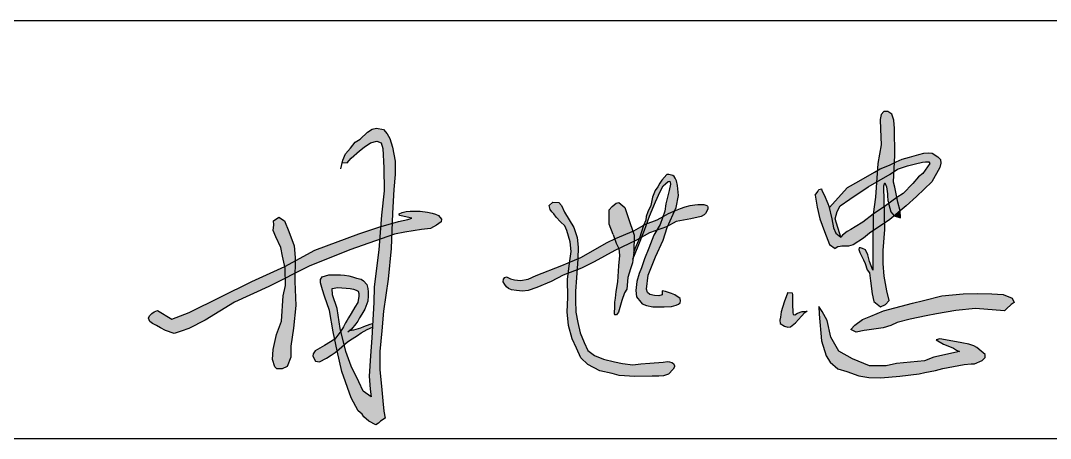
# Model space of a CAD drawing. Extents: x 9731685 to 18866768, y -962146 to 194094.
# Drawn here: x 9819025 to 9820628, y 7894 to 8544 of the extents above; entities that cross this region are included whole.
import ezdxf

# ---------------------------------------------------------------- set-up
doc = ezdxf.new("R2010")
doc.units = 0
doc.header["$LTSCALE"] = 1000
doc.layers.get('0').update_dxf_attribs({"linetype": 'CONTINUOUS'})
doc.layers.add('HATCH', color=254, linetype='CONTINUOUS')

msp = doc.modelspace()

# ---------------------------------------------------------------- hatches: boundary and pattern name
at = {"layer": 'HATCH'}
for points in [[(9820384.9, 8375.8), (9820383.9, 8388.8), (9820380.7, 8397.9), (9820374.4, 8402.1), (9820368.4, 8402.1), (9820364.2, 8397.5), (9820362.5, 8389.8), (9820363.2, 8374.7), (9820363.9, 8350.6), (9820359, 8321.5), (9820358.1, 8310.4), (9820362.8, 8313.1), (9820377.2, 8318.9), (9820385, 8322.7), (9820385.6, 8334.4)], [(9819605.7, 8280.9), (9819607.8, 8304.4), (9819607.6, 8325), (9819603.6, 8346.9), (9819599.3, 8360.5), (9819595.3, 8367.4), (9819589.7, 8374.4), (9819578.5, 8376.5), (9819572, 8374.6), (9819564.6, 8370.1), (9819553.1, 8359.4), (9819545.3, 8354.4), (9819538.1, 8345), (9819530.6, 8336.2), (9819526.3, 8326.6), (9819525.5, 8323.1), (9819532.9, 8322.4), (9819539.3, 8329.8), (9819552.4, 8340.9), (9819559.2, 8347), (9819569.3, 8353.7), (9819579.1, 8356.4), (9819585.8, 8353.7), (9819588.5, 8344.9), (9819589.9, 8314.9), (9819590.6, 8278.9), (9819586.2, 8241.1), (9819584.9, 8223), (9819602.7, 8228.1), (9819603.3, 8243.9)], [(9820456.4, 8327.5), (9820452.4, 8331.7), (9820443.6, 8337.4), (9820438.4, 8338), (9820430.7, 8337.7), (9820422.6, 8335.5), (9820408, 8331.1), (9820396.7, 8327.9), (9820387.7, 8324), (9820385, 8322.7), (9820384.3, 8309), (9820389.7, 8312.5), (9820405.2, 8317.8), (9820417.8, 8321.1), (9820428.6, 8323.4), (9820433.2, 8324.2), (9820438.1, 8324.1), (9820439.8, 8321.6), (9820428.8, 8305.6), (9820422, 8300.6), (9820413.3, 8290.2), (9820398.5, 8274.5), (9820388.4, 8268.5), (9820389.8, 8261.4), (9820393.6, 8247.6), (9820403.2, 8255.3), (9820419, 8269.9), (9820443.1, 8292.8), (9820455.4, 8315), (9820457.1, 8322)], [(9820385, 8322.7), (9820377.2, 8318.9), (9820362.8, 8313.1), (9820358.1, 8310.4), (9820356.9, 8292.7), (9820378.1, 8304.9), (9820384.3, 8309)], [(9820012.8, 8261.6), (9820020, 8277.6), (9820024.9, 8286.7), (9820028.6, 8289.8), (9820032.7, 8293.3), (9820035.2, 8293.8), (9820036, 8289), (9820034.1, 8279.6), (9820028.9, 8258.9), (9820027.6, 8247.4), (9820024.5, 8238.7), (9820025.9, 8239.4), (9820032.9, 8243.4), (9820042.6, 8247.6), (9820045, 8252.9), (9820048.7, 8271.4), (9820047.1, 8287), (9820045.3, 8294.2), (9820043.5, 8298.6), (9820041.8, 8301.2), (9820039.8, 8302.6), (9820033.6, 8304.4), (9820030.5, 8304.4), (9820022.9, 8295.5), (9820019.7, 8290.7), (9820016.3, 8285.3), (9820012.6, 8279.6), (9820008.4, 8268.8), (9820005.5, 8255.9), (9820001.1, 8246.4), (9819998.1, 8238.9), (9819997.6, 8233.2), (9819994.4, 8225.2), (9819997.2, 8226.8), (9819999.1, 8227.5), (9820003.4, 8239.7)], [(9820315.4, 8265.8), (9820343.7, 8285.2), (9820356.9, 8292.7), (9820358.1, 8310.4), (9820353.8, 8307.9), (9820329.3, 8294), (9820311.8, 8284.3), (9820283.4, 8252.3), (9820287.2, 8235.5), (9820290, 8221.4), (9820293.5, 8212.8), (9820301.1, 8206.7), (9820292.3, 8235.1), (9820295.6, 8246.7), (9820300.1, 8255.7)], [(9820384.3, 8309), (9820378.1, 8304.9), (9820356.9, 8292.7), (9820355.1, 8268.8), (9820351.6, 8242.4), (9820368.9, 8254.1), (9820368.6, 8265.4), (9820368.1, 8283.6), (9820368.2, 8286.9), (9820369.7, 8291.5), (9820372.5, 8285.1), (9820373.9, 8274), (9820374, 8271), (9820374.7, 8263.7), (9820376.2, 8259.5), (9820388.4, 8268.5), (9820385.3, 8284.5), (9820383.5, 8292.2)], [(9820282.7, 8255.1), (9820281.1, 8259), (9820275.6, 8272.6), (9820272, 8279.6), (9820271.3, 8281.8), (9820266.9, 8281.1), (9820265.3, 8278), (9820261.2, 8272.1), (9820264.3, 8253.4), (9820268.7, 8235.3), (9820275.9, 8215.4), (9820283.9, 8195.2), (9820292.6, 8189.4), (9820296.8, 8192), (9820300.4, 8192.5), (9820303, 8192.7), (9820308, 8192.7), (9820313.5, 8192.8), (9820320.6, 8194.8), (9820336.7, 8205.3), (9820346.1, 8213), (9820351.4, 8216.6), (9820351.6, 8242.4), (9820335.7, 8230.2), (9820323.8, 8222.8), (9820316.8, 8218.5), (9820311.2, 8215.4), (9820303.8, 8210.1), (9820301.1, 8206.7), (9820293.5, 8212.8), (9820290, 8221.4), (9820287.2, 8235.5)], [(9819891, 8206.1), (9819885.9, 8221.8), (9819878.4, 8234), (9819871.4, 8245.5), (9819866.7, 8255.9), (9819862.5, 8260.8), (9819852.9, 8261.2), (9819847.6, 8256.3), (9819848.7, 8249.7), (9819851.6, 8246.3), (9819854.4, 8243.2), (9819858.2, 8238), (9819865.1, 8230.8), (9819871.8, 8224.6), (9819874.8, 8217.1), (9819880.2, 8199.5), (9819881.5, 8184.3), (9819879.6, 8169.9), (9819879.3, 8167.9), (9819892, 8173.3), (9819892.5, 8191.2)], [(9819970.5, 8237.5), (9819965.2, 8253.1), (9819956, 8260.7), (9819951.6, 8259.5), (9819945.2, 8254.7), (9819940.8, 8249.5), (9819940.8, 8241.1), (9819940.8, 8227), (9819947.2, 8211), (9819949.5, 8204.3), (9819950.5, 8204.8), (9819977.5, 8216.2)], [(9820083.8, 8238.9), (9820088.5, 8241.4), (9820090.6, 8243.7), (9820092.8, 8247.2), (9820094.3, 8251), (9820094.3, 8253.8), (9820093.9, 8254.9), (9820092.9, 8256.2), (9820088.3, 8257.8), (9820078.9, 8257.8), (9820073.9, 8257.1), (9820066.9, 8255.8), (9820059.3, 8254.1), (9820051.6, 8251.4), (9820043.9, 8248.1), (9820042.6, 8247.6), (9820032.4, 8224.4), (9820045.2, 8231.2), (9820067.9, 8235.5)], [(9820379.3, 8246), (9820376, 8257.5), (9820376.2, 8259.5), (9820370.6, 8255.3), (9820368.9, 8254.1), (9820369.6, 8229.1), (9820377.4, 8234.4), (9820384.2, 8240)], [(9820389.8, 8261.4), (9820388.4, 8268.5), (9820388.4, 8268.5), (9820376.2, 8259.5), (9820376, 8257.5), (9820379.3, 8246), (9820384.2, 8240), (9820393.6, 8247.6)], [(9819672, 8225.3), (9819679.4, 8230.4), (9819679.6, 8234.7), (9819675.3, 8240.5), (9819670.7, 8242.8), (9819665, 8244.2), (9819658.2, 8245.9), (9819646.6, 8247.1), (9819638.6, 8247.5), (9819631, 8247.5), (9819625, 8246.5), (9819618.8, 8245.3), (9819614, 8243.2), (9819614.5, 8240.7), (9819619.6, 8239.5), (9819626.4, 8237.8), (9819633.4, 8236.4), (9819627.2, 8234.5), (9819613, 8231), (9819602.7, 8228.1), (9819602, 8209.7), (9819606.6, 8211.3), (9819622.9, 8214.6), (9819648.7, 8218.9), (9819662.9, 8220.5)], [(9820042.6, 8247.6), (9820032.9, 8243.4), (9820025.9, 8239.4), (9820024.5, 8238.7), (9820020.3, 8226.6), (9820015.3, 8218), (9820030, 8223.1), (9820032.4, 8224.4)], [(9820368.9, 8254.1), (9820351.6, 8242.4), (9820351.4, 8216.6), (9820369.6, 8229.1)], [(9820393.6, 8247.6), (9820384.2, 8240), (9820394, 8236.9)], [(9819450.7, 8193.4), (9819442.3, 8215.5), (9819435.3, 8232.2), (9819426.5, 8237.8), (9819418.3, 8232.2), (9819418.9, 8225.9), (9819417.7, 8217.1), (9819422, 8207.2), (9819429.5, 8190.7), (9819432.4, 8177.3), (9819436, 8161), (9819451.9, 8169.8), (9819452, 8174.9)], [(9819536.9, 8187.1), (9819583.6, 8203.3), (9819584.9, 8223), (9819582, 8222.1), (9819551.3, 8212.1), (9819482.4, 8186.7), (9819451.9, 8169.8), (9819451.6, 8150.4), (9819473.9, 8161.5)], [(9819602.7, 8228.1), (9819584.9, 8223), (9819583.6, 8203.3), (9819602, 8209.7)], [(9819994.4, 8225.2), (9819978.9, 8216.8), (9819977.5, 8216.2), (9819979.6, 8210), (9819979.3, 8200.4), (9819983.1, 8202.2), (9819988.1, 8205.1)], [(9820024.7, 8202.1), (9820031.2, 8221.6), (9820032.4, 8224.4), (9820030, 8223.1), (9820015.3, 8218), (9820010.5, 8209.7), (9820002.7, 8189.8), (9819995.6, 8172.9), (9819991.2, 8159.3), (9819987.7, 8150.5), (9819983.8, 8137.8), (9819982.2, 8123.6), (9819983.2, 8114.1), (9819989.9, 8105.5), (9819991.9, 8103), (9819998.7, 8100.3), (9820008.6, 8098.5), (9820015.2, 8098.4), (9820026.1, 8098.4), (9820037.9, 8098.8), (9820045, 8101.1), (9820048.5, 8102.7), (9820051.4, 8104.7), (9820051.9, 8107.8), (9820051.1, 8111.5), (9820043, 8117.2), (9820038, 8119), (9820028.6, 8122.5), (9820023.5, 8123.3), (9820023.5, 8119.4), (9820023.3, 8117), (9820018, 8115.7), (9820011.2, 8115.9), (9820004.2, 8117.8), (9820000.5, 8120.8), (9819998.9, 8125.9), (9820001.3, 8147.8), (9820013.1, 8176.4)], [(9819999.1, 8227.5), (9819997.2, 8226.8), (9819994.4, 8225.2), (9819988.1, 8205.1), (9819991.4, 8206.9), (9819995.6, 8217.7)], [(9820020.3, 8226.6), (9820024.5, 8238.7), (9820015.6, 8233.8), (9819999.1, 8227.5), (9819995.6, 8217.7), (9819991.4, 8206.9), (9820003.3, 8213.7), (9820015.3, 8218)], [(9820369.9, 8218.5), (9820369.6, 8229.1), (9820351.4, 8216.6), (9820351.2, 8189.8), (9820351.1, 8168.5), (9820351.2, 8155.5), (9820346, 8168.8), (9820343.1, 8179.5), (9820339.7, 8187), (9820334.8, 8189), (9820332.1, 8190.1), (9820330, 8190.4), (9820329.2, 8187.4), (9820330.9, 8182.9), (9820336.7, 8171.7), (9820339.4, 8165.7), (9820342.4, 8156.2), (9820345.8, 8151.2), (9820347.5, 8138.6), (9820350.2, 8118.6), (9820352.5, 8106.9), (9820363.1, 8098.5), (9820371.1, 8102.1), (9820376.6, 8108.5), (9820373.1, 8123.2), (9820368.6, 8146.1), (9820367.4, 8166), (9820367.4, 8186.1)], [(9819530.7, 8028.7), (9819528.2, 8039.2), (9819520.6, 8032.6), (9819517.4, 8029.8), (9819517.4, 8029.7), (9819524.9, 7997.9), (9819539.3, 7956.7), (9819550.3, 7936.7), (9819556.5, 7931.4), (9819559, 7927.3), (9819566.8, 7920.5), (9819577.7, 7914.9), (9819581.6, 7917.5), (9819585, 7920.7), (9819592.3, 7925.2), (9819590.1, 7936.1), (9819588.4, 7952.2), (9819586.5, 7974.9), (9819583.7, 8000.3), (9819584, 8028.8), (9819586.9, 8061), (9819589.7, 8091.8), (9819596.6, 8141.3), (9819601.2, 8188.9), (9819602, 8209.7), (9819583.6, 8203.3), (9819582.5, 8187.1), (9819575, 8129.3), (9819574.4, 8105), (9819573.4, 8086.8), (9819571.3, 8050.3), (9819569.3, 8022.4), (9819567, 7990.3), (9819569, 7970.1), (9819570.3, 7958.4), (9819557.6, 7967.3), (9819551.1, 7981.5), (9819539.1, 8006.2)], [(9819979.6, 8210), (9819977.5, 8216.2), (9819950.5, 8204.8), (9819949.5, 8204.3), (9819951.8, 8197.7), (9819956, 8189), (9819979.3, 8200.4)], [(9819991.4, 8206.9), (9819988.1, 8205.1), (9819980.9, 8188.7), (9819978.7, 8182.2), (9819977.6, 8172.8), (9819985.8, 8192.9)], [(9819949.8, 8185.9), (9819956, 8189), (9819951.8, 8197.7), (9819949.5, 8204.3), (9819937.8, 8198.6), (9819896.6, 8175.3), (9819892, 8173.3), (9819890.8, 8156.1), (9819897.9, 8158.8), (9819917.6, 8168.5)], [(9819978.9, 8183.7), (9819979.3, 8200.4), (9819956, 8189), (9819956.6, 8178.1), (9819955.1, 8162.3), (9819953.7, 8137.1), (9819951.1, 8122), (9819950.3, 8111.7), (9819949.2, 8105.8), (9819949, 8100.7), (9819949, 8096.3), (9819948.4, 8090.6), (9819948.5, 8087.8), (9819949, 8086.5), (9819949.7, 8085.8), (9819952.4, 8086), (9819955.3, 8090.3), (9819960.3, 8108.4), (9819964.4, 8120.4), (9819968.5, 8126), (9819969.7, 8144.1), (9819973.7, 8157.7), (9819976.9, 8166.9)], [(9819357.5, 8105.5), (9819410.8, 8130.1), (9819436.9, 8143.1), (9819436.5, 8158.6), (9819436, 8161), (9819384.8, 8137.8), (9819286.9, 8089.4), (9819260, 8079.2), (9819237.6, 8092.9), (9819232.3, 8090.7), (9819228.8, 8088), (9819225.3, 8084.5), (9819223.5, 8080.8), (9819225.9, 8075.4), (9819229.8, 8072.3), (9819236.4, 8069.6), (9819242.4, 8065.7), (9819250.1, 8061.4), (9819263.5, 8056.7), (9819274.6, 8060.4), (9819286.6, 8064.7), (9819311.9, 8077.9)], [(9819451.9, 8169.8), (9819436, 8161), (9819436.5, 8158.6), (9819436.9, 8143.1), (9819451.6, 8150.4)], [(9819869, 8147.9), (9819877, 8150.9), (9819879.3, 8167.9), (9819867.2, 8162.8), (9819827, 8147.3), (9819814.5, 8141.4), (9819802.7, 8139.3), (9819793.6, 8140.2), (9819787.4, 8141.8), (9819780.9, 8145.1), (9819778.2, 8144.2), (9819776.1, 8141.6), (9819775.8, 8137.3), (9819778.2, 8133.2), (9819781.2, 8129.5), (9819784.3, 8126.8), (9819788.7, 8124.6), (9819796.6, 8123.6), (9819805.7, 8123), (9819814.5, 8123.6), (9819828, 8128.4), (9819850.7, 8137.8)], [(9819892, 8173.3), (9819879.3, 8167.9), (9819877, 8150.9), (9819890.8, 8156.1)], [(9819452.9, 8100.4), (9819451.4, 8137.8), (9819451.6, 8150.4), (9819436.9, 8143.1), (9819437.2, 8131.6), (9819433.3, 8115.7), (9819430.8, 8076), (9819422.9, 8055.4), (9819417.7, 8032.2), (9819416.8, 8016.4), (9819420.2, 8005.2), (9819423.4, 8002), (9819432, 8002), (9819439.4, 8005.6), (9819445.1, 8020), (9819445.5, 8037), (9819449.6, 8065.4)], [(9819558.2, 8139.1), (9819554.5, 8141.4), (9819547.4, 8143.1), (9819541, 8145.1), (9819535.3, 8146.5), (9819528.8, 8147.5), (9819522.8, 8148.2), (9819513, 8148.2), (9819504.6, 8148.2), (9819494.1, 8145.1), (9819491.4, 8141.1), (9819491.4, 8136), (9819494.4, 8124.6), (9819497.5, 8115.2), (9819505.2, 8092.6), (9819511, 8059.6), (9819513.5, 8048), (9819523.2, 8060.4), (9819522.2, 8064.7), (9819517.6, 8095.9), (9819510.2, 8116.9), (9819509.4, 8126.9), (9819518.5, 8128.4), (9819537.6, 8126.7), (9819543, 8126.1), (9819547.2, 8124.1), (9819550.2, 8122.6), (9819551.3, 8119.1), (9819551.3, 8114.8), (9819549.6, 8105.4), (9819544.8, 8098), (9819539.1, 8088), (9819535.2, 8081.5), (9819533, 8077.8), (9819530.2, 8073.5), (9819527, 8067.4), (9819523.2, 8060.4), (9819528.2, 8039.2), (9819533.7, 8043.9), (9819540.9, 8048.7), (9819548.9, 8053.7), (9819555, 8058.2), (9819564.1, 8063.2), (9819572.3, 8066.9), (9819572.6, 8072.5), (9819568.9, 8071.5), (9819558.7, 8067.6), (9819554.3, 8065.8), (9819543.2, 8062.8), (9819536.8, 8061.4), (9819539.6, 8063.6), (9819546.7, 8071.7), (9819549.4, 8076.1), (9819552.1, 8081.5), (9819555.8, 8086.8), (9819560.5, 8094.6), (9819564.9, 8107.1), (9819565.6, 8115.5), (9819565.6, 8121.9), (9819565.3, 8126.9), (9819563.6, 8133.3)], [(9819888.2, 8108.7), (9819888.5, 8122.8), (9819889.9, 8143.4), (9819890.8, 8156.1), (9819877, 8150.9), (9819875.7, 8141.4), (9819876.2, 8112.9), (9819875.3, 8090.5), (9819877.3, 8069.6), (9819883, 8048.8), (9819890, 8034), (9819896.5, 8019.3), (9819907.8, 8008.7), (9819926, 7999), (9819945.3, 7994.8), (9819956.4, 7991.4), (9819980.9, 7989.8), (9820007.5, 7990.5), (9820017.9, 7990.7), (9820025.4, 7991.2), (9820033.2, 7993.6), (9820040.4, 8001.2), (9820042.2, 8004.8), (9820042.2, 8006.5), (9820041, 8010.2), (9820038.2, 8011.6), (9820034.6, 8012.9), (9820031.8, 8013.4), (9820024.8, 8012.2), (9820004.3, 8010.8), (9819990, 8009.5), (9819977.8, 8008.4), (9819961.3, 8010.4), (9819949, 8013), (9819931.7, 8017.1), (9819917.9, 8022.7), (9819907.8, 8030.4), (9819901.8, 8043.1), (9819895.5, 8057.8), (9819891.9, 8074.2), (9819888.8, 8090.2)], [(9820240.1, 8083.7), (9820245.1, 8089.7), (9820246.9, 8090.9), (9820241.1, 8091.2), (9820233.8, 8088.7), (9820229.8, 8086.2), (9820227.1, 8086.7), (9820226.8, 8089.5), (9820226.8, 8093.3), (9820226.3, 8099), (9820226.3, 8103.3), (9820226.3, 8109.3), (9820226.1, 8112.8), (9820226.1, 8117.3), (9820225.6, 8120.4), (9820219, 8120.9), (9820217, 8115.6), (9820213.2, 8105.6), (9820208.7, 8090.5), (9820207.2, 8082.5), (9820206.2, 8077.7), (9820207, 8072.7), (9820213.7, 8068.4), (9820218.8, 8066.9), (9820222.8, 8067.2), (9820230.8, 8073.4)], [(9820409, 8079), (9820434, 8084.6), (9820450.2, 8087.6), (9820480.1, 8092.7), (9820510.7, 8095.8), (9820556, 8092), (9820559.3, 8095.3), (9820566.6, 8102.2), (9820571.2, 8105), (9820567.9, 8112.1), (9820553.9, 8117.4), (9820536.4, 8118.7), (9820514.2, 8119.2), (9820491.8, 8118.4), (9820458.4, 8115.4), (9820430.2, 8108.5), (9820412.8, 8104.2), (9820367.8, 8092.4), (9820348.2, 8084), (9820334.9, 8078.5), (9820323.2, 8070.1), (9820316.9, 8063), (9820325.3, 8058.9), (9820337.5, 8061.7), (9820341.6, 8061.9), (9820356.1, 8064), (9820367.3, 8065.8), (9820379.2, 8069.3), (9820388.9, 8073.9)], [(9820279.9, 8077.4), (9820272.3, 8091.4), (9820267.2, 8098.8), (9820267.5, 8087), (9820271, 8045.7), (9820278.6, 8022.2), (9820284.6, 8012.4), (9820296.6, 8001.8), (9820310.7, 7997.8), (9820329.2, 7990.9), (9820344.8, 7988.3), (9820363.7, 7988.1), (9820393.4, 7990.5), (9820423.5, 7994), (9820432.3, 7996), (9820448.7, 7999.4), (9820460, 8002.4), (9820493.5, 8008.7), (9820504.2, 8009.5), (9820509.2, 8009.5), (9820521.3, 8014.7), (9820526, 8019.6), (9820526.2, 8024.4), (9820519.9, 8029.4), (9820512.9, 8034.9), (9820508.2, 8037.7), (9820500.6, 8040.3), (9820489.9, 8042.5), (9820469.9, 8045.8), (9820455.6, 8048.4), (9820449.6, 8047), (9820461, 8040.5), (9820465.5, 8038.7), (9820476.8, 8034.1), (9820481.6, 8031.1), (9820486, 8028.8), (9820446, 8020.2), (9820431.4, 8014.2), (9820388, 8010.3), (9820371.8, 8006.4), (9820346.2, 8006.4), (9820319.3, 8017.4), (9820298, 8029.3), (9820285.8, 8051.4)], [(9819517.4, 8029.8), (9819513.5, 8048), (9819497.8, 8038.5), (9819483, 8030), (9819480.2, 8025.4), (9819479.3, 8021.8), (9819483.9, 8013.9), (9819490, 8012.9), (9819500.9, 8018.7), (9819508.3, 8023.3), (9819514.3, 8027.2)], [(9819523.2, 8060.4), (9819513.5, 8048), (9819517.4, 8029.8), (9819520.6, 8032.6), (9819528.2, 8039.2)]]:
    msp.add_hatch(color=256, dxfattribs=at).paths.add_polyline_path(points)

# ---------------------------------------------------------------- linework, layer by layer
for p, q in [((9817456.8, 8543.7), (9828456.8, 8543.7)), ((9817456.8, 7893.7), (9822956.8, 7893.7))]:
    msp.add_line(p, q)
for points in [[(9820376, 8257.5), (9820379.3, 8246), (9820384.2, 8240), (9820394, 8236.9), (9820393.6, 8247.6), (9820389.8, 8261.4), (9820385.3, 8284.5), (9820383.5, 8292.2), (9820385.6, 8334.4), (9820384.9, 8375.8), (9820383.9, 8388.8), (9820380.7, 8397.9), (9820374.4, 8402.1), (9820368.4, 8402.1), (9820364.2, 8397.5), (9820362.5, 8389.8), (9820363.2, 8374.7), (9820363.9, 8350.6), (9820359, 8321.5), (9820355.1, 8268.8), (9820351.6, 8242.4), (9820351.2, 8189.8), (9820351.1, 8168.5), (9820351.2, 8155.5), (9820346, 8168.8), (9820343.1, 8179.5), (9820339.7, 8187)], [(9819523.1, 8313.2), (9819526.3, 8326.6), (9819530.6, 8336.2), (9819538.1, 8345), (9819545.3, 8354.4), (9819553.1, 8359.4), (9819564.6, 8370.1), (9819572, 8374.6), (9819578.5, 8376.5), (9819589.7, 8374.4), (9819595.3, 8367.4), (9819599.3, 8360.5), (9819603.6, 8346.9), (9819607.6, 8325), (9819607.8, 8304.4), (9819605.7, 8280.9), (9819603.3, 8243.9), (9819601.2, 8188.9), (9819596.6, 8141.3), (9819589.7, 8091.8), (9819586.9, 8061), (9819584, 8028.8), (9819583.7, 8000.3), (9819586.5, 7974.9), (9819588.4, 7952.2), (9819590.1, 7936.1), (9819592.3, 7925.2), (9819585, 7920.7), (9819581.6, 7917.5), (9819577.7, 7914.9), (9819566.8, 7920.5), (9819559, 7927.3), (9819556.5, 7931.4), (9819550.3, 7936.7), (9819539.3, 7956.7), (9819524.9, 7997.9), (9819517.4, 8029.7), (9819511, 8059.6), (9819505.2, 8092.6), (9819497.5, 8115.2), (9819494.4, 8124.6), (9819491.4, 8136), (9819491.4, 8141.1), (9819494.1, 8145.1), (9819494.1, 8145.1), (9819504.6, 8148.2), (9819513, 8148.2), (9819513, 8148.2), (9819522.8, 8148.2), (9819528.8, 8147.5), (9819535.3, 8146.5), (9819541, 8145.1), (9819547.4, 8143.1), (9819554.5, 8141.4), (9819558.2, 8139.1), (9819563.6, 8133.3), (9819565.3, 8126.9), (9819565.6, 8121.9), (9819565.6, 8115.5), (9819564.9, 8107.1), (9819560.5, 8094.6), (9819555.8, 8086.8), (9819552.1, 8081.5), (9819549.4, 8076.1), (9819546.7, 8071.7), (9819546.7, 8071.7), (9819539.6, 8063.6), (9819533.9, 8059.2)], [(9819525.5, 8323.1), (9819532.9, 8322.4), (9819532.9, 8322.4), (9819539.3, 8329.8), (9819552.4, 8340.9), (9819559.2, 8347), (9819569.3, 8353.7), (9819579.1, 8356.4), (9819579.1, 8356.4), (9819585.8, 8353.7), (9819588.5, 8344.9), (9819589.9, 8314.9), (9819590.6, 8278.9), (9819586.2, 8241.1), (9819582.5, 8187.1), (9819575, 8129.3), (9819574.4, 8105), (9819573.4, 8086.8), (9819571.3, 8050.3), (9819569.3, 8022.4), (9819567, 7990.3), (9819569, 7970.1), (9819570.3, 7958.4), (9819570.3, 7958.4), (9819557.6, 7967.3), (9819551.1, 7981.5), (9819539.1, 8006.2), (9819530.7, 8028.7), (9819522.2, 8064.7), (9819517.6, 8095.9), (9819510.2, 8116.9), (9819509.4, 8126.9), (9819509.4, 8126.9), (9819518.5, 8128.4), (9819537.6, 8126.7), (9819537.6, 8126.7), (9819543, 8126.1), (9819547.2, 8124.1), (9819550.2, 8122.6), (9819551.3, 8119.1), (9819551.3, 8114.8), (9819549.6, 8105.4), (9819544.8, 8098), (9819539.1, 8088), (9819535.2, 8081.5), (9819533, 8077.8), (9819530.2, 8073.5), (9819527, 8067.4), (9819523.2, 8060.4), (9819513.5, 8048), (9819497.8, 8038.5), (9819483, 8030), (9819480.2, 8025.4), (9819479.3, 8021.8), (9819483.9, 8013.9), (9819490, 8012.9), (9819500.9, 8018.7), (9819508.3, 8023.3), (9819514.3, 8027.2), (9819520.6, 8032.6), (9819533.7, 8043.9), (9819540.9, 8048.7), (9819548.9, 8053.7), (9819555, 8058.2), (9819564.1, 8063.2), (9819572.3, 8066.9)], [(9820283.4, 8252.3), (9820311.8, 8284.3), (9820329.3, 8294), (9820353.8, 8307.9), (9820362.8, 8313.1), (9820377.2, 8318.9), (9820387.7, 8324), (9820396.7, 8327.9), (9820408, 8331.1), (9820422.6, 8335.5), (9820430.7, 8337.7), (9820438.4, 8338), (9820443.6, 8337.4), (9820452.4, 8331.7), (9820456.4, 8327.5), (9820457.1, 8322), (9820455.4, 8315), (9820443.1, 8292.8), (9820419, 8269.9), (9820403.2, 8255.3), (9820377.4, 8234.4), (9820346.1, 8213), (9820336.7, 8205.3), (9820320.6, 8194.8), (9820313.5, 8192.8), (9820308, 8192.7), (9820303, 8192.7), (9820300.4, 8192.5), (9820296.8, 8192), (9820292.6, 8189.4)], [(9820261.2, 8272.1), (9820265.3, 8278), (9820266.9, 8281.1), (9820266.9, 8281.1), (9820271.3, 8281.8), (9820272, 8279.6), (9820275.6, 8272.6), (9820281.1, 8259), (9820282.7, 8255.1), (9820287.2, 8235.5), (9820290, 8221.4), (9820293.5, 8212.8), (9820301.1, 8206.7), (9820292.3, 8235.1), (9820295.6, 8246.7), (9820300.1, 8255.7), (9820315.4, 8265.8), (9820343.7, 8285.2), (9820378.1, 8304.9), (9820389.7, 8312.5), (9820405.2, 8317.8), (9820417.8, 8321.1), (9820428.6, 8323.4), (9820433.2, 8324.2), (9820438.1, 8324.1), (9820439.8, 8321.6), (9820428.8, 8305.6), (9820422, 8300.6), (9820413.3, 8290.2), (9820398.5, 8274.5), (9820388.4, 8268.5), (9820370.6, 8255.3), (9820351.6, 8242.4), (9820335.7, 8230.2), (9820323.8, 8222.8), (9820316.8, 8218.5), (9820311.2, 8215.4), (9820303.8, 8210.1), (9820301.1, 8206.7)], [(9819977.6, 8172.8), (9819985.8, 8192.9), (9819995.6, 8217.7), (9820003.4, 8239.7), (9820012.8, 8261.6), (9820020, 8277.6), (9820024.9, 8286.7), (9820028.6, 8289.8), (9820032.7, 8293.3), (9820035.2, 8293.8), (9820036, 8289), (9820034.1, 8279.6), (9820028.9, 8258.9), (9820027.6, 8247.4), (9820020.3, 8226.6), (9820010.5, 8209.7), (9820002.7, 8189.8), (9819995.6, 8172.9), (9819991.2, 8159.3), (9819987.7, 8150.5), (9819983.8, 8137.8), (9819982.2, 8123.6), (9819983.2, 8114.1), (9819989.9, 8105.5), (9819991.9, 8103), (9819998.7, 8100.3), (9820008.6, 8098.5), (9820015.2, 8098.4), (9820026.1, 8098.4), (9820037.9, 8098.8), (9820045, 8101.1), (9820048.5, 8102.7), (9820051.4, 8104.7), (9820051.9, 8107.8), (9820051.1, 8111.5), (9820043, 8117.2), (9820038, 8119), (9820028.6, 8122.5), (9820023.5, 8123.3), (9820023.5, 8119.4), (9820023.3, 8117), (9820018, 8115.7), (9820011.2, 8115.9), (9820004.2, 8117.8), (9820000.5, 8120.8), (9819998.9, 8125.9), (9820001.3, 8147.8), (9820013.1, 8176.4), (9820024.7, 8202.1), (9820031.2, 8221.6), (9820045, 8252.9), (9820048.7, 8271.4), (9820047.1, 8287), (9820045.3, 8294.2), (9820043.5, 8298.6), (9820041.8, 8301.2), (9820039.8, 8302.6), (9820033.6, 8304.4), (9820030.5, 8304.4), (9820022.9, 8295.5), (9820019.7, 8290.7), (9820016.3, 8285.3), (9820012.6, 8279.6), (9820008.4, 8268.8), (9820005.5, 8255.9), (9820001.1, 8246.4), (9819998.1, 8238.9), (9819997.6, 8233.2)], [(9820339.7, 8187), (9820334.8, 8189), (9820332.1, 8190.1), (9820330, 8190.4), (9820329.2, 8187.4), (9820330.9, 8182.9), (9820336.7, 8171.7), (9820339.4, 8165.7), (9820342.4, 8156.2), (9820345.8, 8151.2), (9820347.5, 8138.6), (9820350.2, 8118.6), (9820352.5, 8106.9), (9820363.1, 8098.5), (9820371.1, 8102.1), (9820376.6, 8108.5), (9820376.6, 8108.5), (9820373.1, 8123.2), (9820368.6, 8146.1), (9820367.4, 8166), (9820367.4, 8186.1), (9820369.9, 8218.5), (9820368.6, 8265.4), (9820368.1, 8283.6), (9820368.2, 8286.9), (9820369.7, 8291.5), (9820369.7, 8291.5), (9820372.5, 8285.1), (9820373.9, 8274), (9820374, 8271), (9820374.7, 8263.7), (9820376.2, 8259.5), (9820376, 8257.5)], [(9820261.2, 8272.1), (9820264.3, 8253.4), (9820268.7, 8235.3), (9820275.9, 8215.4), (9820283.9, 8195.2), (9820292.6, 8189.4)], [(9820092.9, 8256.2), (9820093.9, 8254.9), (9820094.3, 8253.8), (9820094.3, 8251), (9820092.8, 8247.2), (9820090.6, 8243.7), (9820088.5, 8241.4), (9820083.8, 8238.9), (9820067.9, 8235.5), (9820045.2, 8231.2), (9820030, 8223.1), (9820003.3, 8213.7), (9819983.1, 8202.2), (9819949.8, 8185.9), (9819917.6, 8168.5), (9819897.9, 8158.8), (9819869, 8147.9), (9819850.7, 8137.8), (9819828, 8128.4), (9819814.5, 8123.6), (9819805.7, 8123), (9819796.6, 8123.6), (9819788.7, 8124.6), (9819784.3, 8126.8), (9819781.2, 8129.5), (9819778.2, 8133.2), (9819775.8, 8137.3), (9819776.1, 8141.6), (9819778.2, 8144.2), (9819780.9, 8145.1)], [(9819780.9, 8145.1), (9819787.4, 8141.8), (9819793.6, 8140.2), (9819802.7, 8139.3), (9819814.5, 8141.4), (9819827, 8147.3), (9819867.2, 8162.8), (9819896.6, 8175.3), (9819937.8, 8198.6), (9819950.5, 8204.8), (9819978.9, 8216.8), (9819997.2, 8226.8), (9820015.6, 8233.8), (9820025.9, 8239.4), (9820032.9, 8243.4), (9820043.9, 8248.1), (9820051.6, 8251.4), (9820059.3, 8254.1), (9820066.9, 8255.8), (9820073.9, 8257.1), (9820078.9, 8257.8), (9820088.3, 8257.8), (9820088.3, 8257.8), (9820092.9, 8256.2)], [(9819848.7, 8249.7), (9819847.6, 8256.3), (9819852.9, 8261.2), (9819862.5, 8260.8), (9819866.7, 8255.9), (9819871.4, 8245.5), (9819878.4, 8234), (9819885.9, 8221.8), (9819891, 8206.1), (9819892.5, 8191.2), (9819892, 8173.3), (9819889.9, 8143.4), (9819888.5, 8122.8), (9819888.2, 8108.7), (9819888.8, 8090.2), (9819891.9, 8074.2), (9819895.5, 8057.8), (9819901.8, 8043.1), (9819907.8, 8030.4), (9819917.9, 8022.7), (9819931.7, 8017.1), (9819949, 8013), (9819961.3, 8010.4), (9819977.8, 8008.4), (9819990, 8009.5), (9820004.3, 8010.8), (9820024.8, 8012.2), (9820031.8, 8013.4), (9820034.6, 8012.9), (9820038.2, 8011.6), (9820041, 8010.2), (9820042.2, 8006.5), (9820042.2, 8004.8), (9820040.4, 8001.2), (9820033.2, 7993.6), (9820025.4, 7991.2), (9820017.9, 7990.7), (9820007.5, 7990.5), (9819980.9, 7989.8), (9819956.4, 7991.4), (9819945.3, 7994.8), (9819926, 7999), (9819907.8, 8008.7), (9819896.5, 8019.3), (9819890, 8034), (9819883, 8048.8), (9819877.3, 8069.6), (9819875.3, 8090.5), (9819876.2, 8112.9), (9819875.7, 8141.4), (9819879.6, 8169.9), (9819881.5, 8184.3), (9819880.2, 8199.5), (9819874.8, 8217.1), (9819871.8, 8224.6), (9819865.1, 8230.8), (9819858.2, 8238), (9819854.4, 8243.2), (9819851.6, 8246.3), (9819848.7, 8249.7)], [(9819947.2, 8211), (9819940.8, 8227), (9819940.8, 8241.1), (9819940.8, 8249.5), (9819945.2, 8254.7), (9819951.6, 8259.5), (9819956, 8260.7), (9819965.2, 8253.1), (9819970.5, 8237.5), (9819979.6, 8210), (9819978.9, 8183.7), (9819976.9, 8166.9), (9819973.7, 8157.7), (9819969.7, 8144.1), (9819968.5, 8126), (9819964.4, 8120.4), (9819960.3, 8108.4), (9819955.3, 8090.3), (9819952.4, 8086), (9819949.7, 8085.8)], [(9819237.6, 8092.9), (9819260, 8079.2), (9819286.9, 8089.4), (9819384.8, 8137.8), (9819436, 8161), (9819482.4, 8186.7), (9819551.3, 8212.1), (9819582, 8222.1), (9819613, 8231), (9819627.2, 8234.5), (9819633.4, 8236.4), (9819626.4, 8237.8), (9819619.6, 8239.5), (9819614.5, 8240.7), (9819614.5, 8240.7), (9819614, 8243.2), (9819618.8, 8245.3), (9819625, 8246.5), (9819631, 8247.5), (9819638.6, 8247.5), (9819646.6, 8247.1), (9819658.2, 8245.9), (9819665, 8244.2), (9819670.7, 8242.8), (9819675.3, 8240.5), (9819679.6, 8234.7), (9819679.4, 8230.4), (9819672, 8225.3), (9819662.9, 8220.5), (9819648.7, 8218.9), (9819622.9, 8214.6), (9819606.6, 8211.3), (9819536.9, 8187.1), (9819473.9, 8161.5), (9819410.8, 8130.1), (9819357.5, 8105.5), (9819311.9, 8077.9), (9819286.6, 8064.7), (9819274.6, 8060.4), (9819263.5, 8056.7), (9819250.1, 8061.4), (9819242.4, 8065.7), (9819236.4, 8069.6), (9819229.8, 8072.3), (9819225.9, 8075.4), (9819223.5, 8080.8), (9819225.3, 8084.5), (9819228.8, 8088), (9819232.3, 8090.7), (9819237.6, 8092.9)], [(9819418.3, 8232.2), (9819426.5, 8237.8), (9819435.3, 8232.2), (9819442.3, 8215.5), (9819450.7, 8193.4), (9819452, 8174.9), (9819451.4, 8137.8), (9819452.9, 8100.4), (9819449.6, 8065.4), (9819445.5, 8037), (9819445.1, 8020), (9819439.4, 8005.6), (9819432, 8002), (9819423.4, 8002), (9819420.2, 8005.2), (9819416.8, 8016.4), (9819417.7, 8032.2), (9819422.9, 8055.4), (9819430.8, 8076), (9819433.3, 8115.7), (9819437.2, 8131.6), (9819436.5, 8158.6), (9819432.4, 8177.3), (9819429.5, 8190.7), (9819422, 8207.2), (9819417.7, 8217.1), (9819418.9, 8225.9), (9819418.3, 8232.2)], [(9819997.6, 8233.2), (9819994.4, 8225.2), (9819988.1, 8205.1), (9819980.9, 8188.7), (9819978.7, 8182.2)], [(9819947.2, 8211), (9819951.8, 8197.7), (9819956, 8189), (9819956.6, 8178.1), (9819955.1, 8162.3), (9819953.7, 8137.1), (9819951.1, 8122), (9819950.3, 8111.7), (9819949.2, 8105.8), (9819949, 8100.7), (9819949, 8096.3), (9819948.4, 8090.6), (9819948.5, 8087.8)], [(9820219, 8120.9), (9820217, 8115.6), (9820213.2, 8105.6), (9820208.7, 8090.5), (9820207.2, 8082.5), (9820206.2, 8077.7), (9820207, 8072.7), (9820207, 8072.7), (9820213.7, 8068.4), (9820218.8, 8066.9), (9820222.8, 8067.2), (9820230.8, 8073.4), (9820240.1, 8083.7), (9820245.1, 8089.7), (9820248.7, 8092)], [(9820219, 8120.9), (9820225.6, 8120.4), (9820226.1, 8117.3), (9820226.1, 8112.8), (9820226.3, 8109.3), (9820226.3, 8103.3), (9820226.3, 8099), (9820226.8, 8093.3), (9820226.8, 8089.5), (9820227.1, 8086.7), (9820227.1, 8086.7), (9820229.8, 8086.2), (9820233.8, 8088.7), (9820241.1, 8091.2), (9820241.1, 8091.2), (9820246.9, 8090.9)], [(9820323.2, 8070.1), (9820334.9, 8078.5), (9820348.2, 8084), (9820367.8, 8092.4), (9820412.8, 8104.2), (9820430.2, 8108.5), (9820458.4, 8115.4), (9820491.8, 8118.4), (9820514.2, 8119.2), (9820536.4, 8118.7), (9820553.9, 8117.4), (9820567.9, 8112.1), (9820567.9, 8112.1), (9820571.2, 8105), (9820566.6, 8102.2), (9820559.3, 8095.3), (9820556, 8092), (9820556, 8092), (9820510.7, 8095.8), (9820480.1, 8092.7), (9820450.2, 8087.6), (9820434, 8084.6), (9820409, 8079), (9820388.9, 8073.9), (9820379.2, 8069.3), (9820367.3, 8065.8), (9820356.1, 8064), (9820341.6, 8061.9), (9820337.5, 8061.7), (9820325.3, 8058.9), (9820316.9, 8063), (9820323.2, 8070.1), (9820323.2, 8070.1)], [(9820267.2, 8098.8), (9820267.5, 8087), (9820271, 8045.7), (9820278.6, 8022.2), (9820284.6, 8012.4), (9820296.6, 8001.8), (9820310.7, 7997.8), (9820329.2, 7990.9), (9820344.8, 7988.3), (9820363.7, 7988.1), (9820393.4, 7990.5), (9820423.5, 7994), (9820432.3, 7996), (9820448.7, 7999.4), (9820460, 8002.4), (9820493.5, 8008.7), (9820504.2, 8009.5), (9820509.2, 8009.5), (9820521.3, 8014.7), (9820526, 8019.6), (9820526.2, 8024.4), (9820519.9, 8029.4), (9820512.9, 8034.9), (9820508.2, 8037.7), (9820500.6, 8040.3), (9820489.9, 8042.5), (9820469.9, 8045.8), (9820455.6, 8048.4), (9820449.6, 8047), (9820449.6, 8047), (9820449.6, 8047), (9820461, 8040.5), (9820465.5, 8038.7), (9820476.8, 8034.1), (9820481.6, 8031.1), (9820486, 8028.8), (9820446, 8020.2), (9820431.4, 8014.2), (9820388, 8010.3), (9820371.8, 8006.4), (9820346.2, 8006.4), (9820319.3, 8017.4), (9820298, 8029.3), (9820285.8, 8051.4), (9820279.9, 8077.4), (9820272.3, 8091.4), (9820267.2, 8098.8)], [(9819948.5, 8087.8), (9819949, 8086.5), (9819949.7, 8085.8)], [(9819536.8, 8061.4), (9819536.8, 8061.4), (9819543.2, 8062.8), (9819554.3, 8065.8), (9819558.7, 8067.6), (9819568.9, 8071.5), (9819572.6, 8072.5)]]:
    msp.add_lwpolyline(points)

doc.saveas('drawing.dxf')
